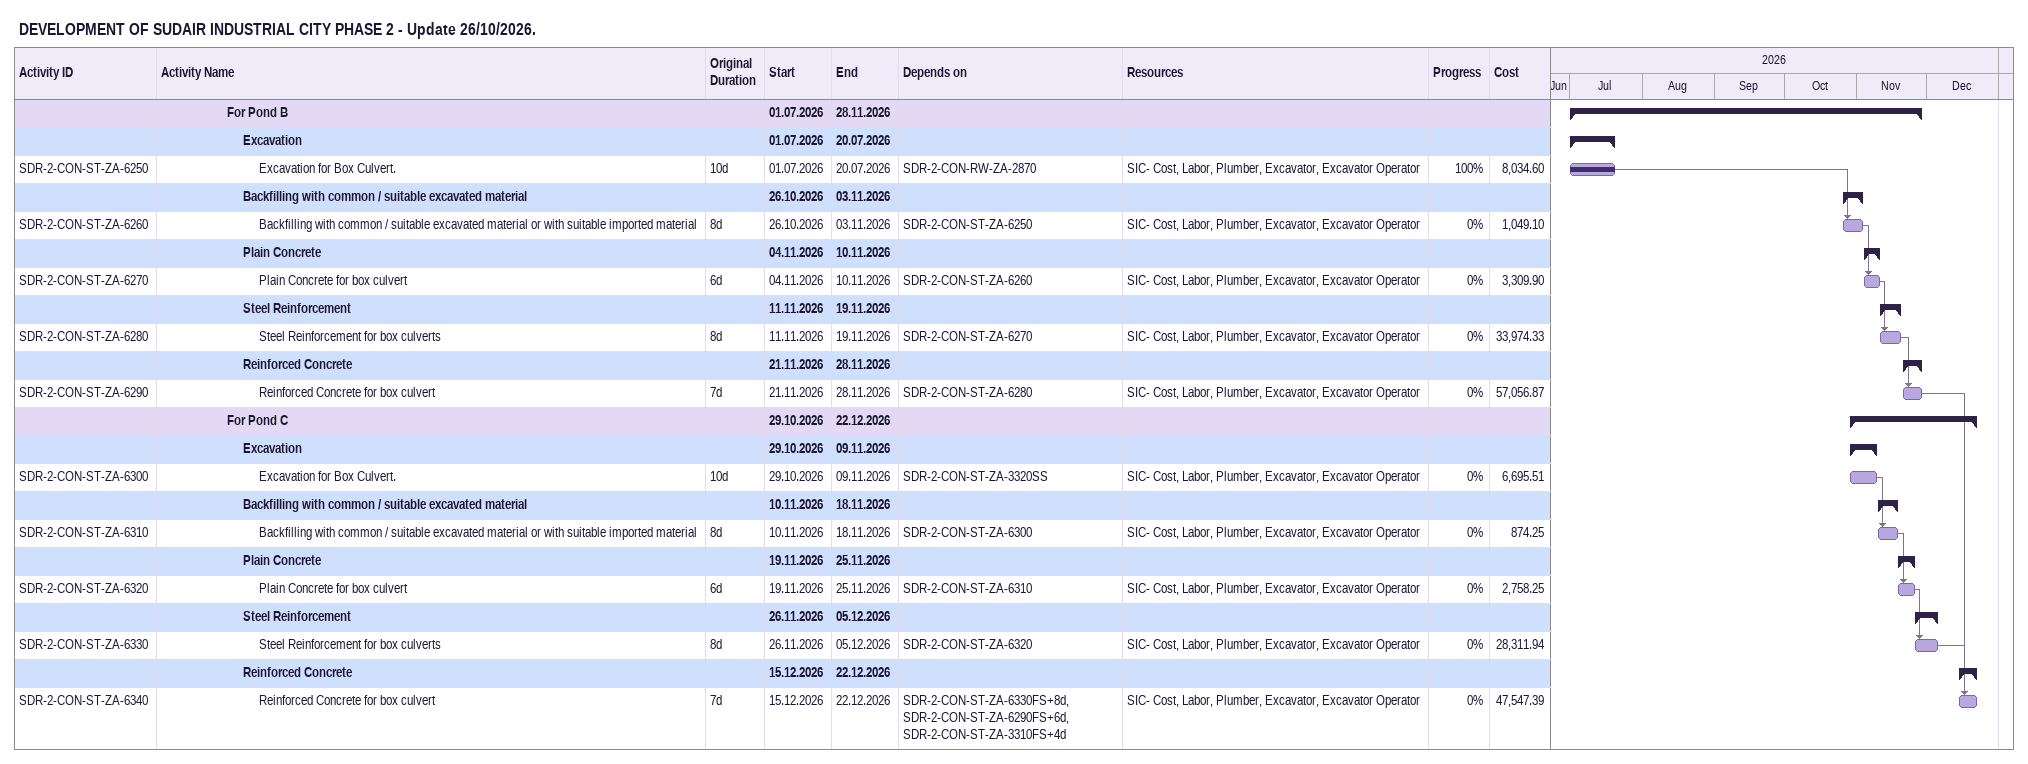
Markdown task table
DEVELOPMENT OF SUDAIR INDUSTRIAL CITY PHASE 2 - Update 26/10/2026.

| ID | Level | Task | Original duration | Start | Finish | Predecessors | Resources | % complete | Cost |
|---|---|---|---|---|---|---|---|---|---|
|  | 5 | **For Pond B** |  | 2026-07-01 | 2026-11-28 |  |  |  |  |
|  | 6 | **Excavation** |  | 2026-07-01 | 2026-07-20 |  |  |  |  |
| SDR-2-CON-ST-ZA-6250 | 7 | Excavation for Box Culvert. | 10d | 2026-07-01 | 2026-07-20 | SDR-2-CON-RW-ZA-2870 | SIC- Cost, Labor, Plumber, Excavator, Excavator Operator | 100 | 8034.60 |
|  | 6 | **Backfilling with common / suitable excavated material** |  | 2026-10-26 | 2026-11-03 |  |  |  |  |
| SDR-2-CON-ST-ZA-6260 | 7 | Backfilling with common / suitable excavated material or with suitable imported material | 8d | 2026-10-26 | 2026-11-03 | SDR-2-CON-ST-ZA-6250 | SIC- Cost, Labor, Plumber, Excavator, Excavator Operator | 0 | 1049.10 |
|  | 6 | **Plain Concrete** |  | 2026-11-04 | 2026-11-10 |  |  |  |  |
| SDR-2-CON-ST-ZA-6270 | 7 | Plain Concrete for box culvert | 6d | 2026-11-04 | 2026-11-10 | SDR-2-CON-ST-ZA-6260 | SIC- Cost, Labor, Plumber, Excavator, Excavator Operator | 0 | 3309.90 |
|  | 6 | **Steel Reinforcement** |  | 2026-11-11 | 2026-11-19 |  |  |  |  |
| SDR-2-CON-ST-ZA-6280 | 7 | Steel Reinforcement for box culverts | 8d | 2026-11-11 | 2026-11-19 | SDR-2-CON-ST-ZA-6270 | SIC- Cost, Labor, Plumber, Excavator, Excavator Operator | 0 | 33974.33 |
|  | 6 | **Reinforced Concrete** |  | 2026-11-21 | 2026-11-28 |  |  |  |  |
| SDR-2-CON-ST-ZA-6290 | 7 | Reinforced Concrete for box culvert | 7d | 2026-11-21 | 2026-11-28 | SDR-2-CON-ST-ZA-6280 | SIC- Cost, Labor, Plumber, Excavator, Excavator Operator | 0 | 57056.87 |
|  | 5 | **For Pond C** |  | 2026-10-29 | 2026-12-22 |  |  |  |  |
|  | 6 | **Excavation** |  | 2026-10-29 | 2026-11-09 |  |  |  |  |
| SDR-2-CON-ST-ZA-6300 | 7 | Excavation for Box Culvert. | 10d | 2026-10-29 | 2026-11-09 | SDR-2-CON-ST-ZA-3320SS | SIC- Cost, Labor, Plumber, Excavator, Excavator Operator | 0 | 6695.51 |
|  | 6 | **Backfilling with common / suitable excavated material** |  | 2026-11-10 | 2026-11-18 |  |  |  |  |
| SDR-2-CON-ST-ZA-6310 | 7 | Backfilling with common / suitable excavated material or with suitable imported material | 8d | 2026-11-10 | 2026-11-18 | SDR-2-CON-ST-ZA-6300 | SIC- Cost, Labor, Plumber, Excavator, Excavator Operator | 0 | 874.25 |
|  | 6 | **Plain Concrete** |  | 2026-11-19 | 2026-11-25 |  |  |  |  |
| SDR-2-CON-ST-ZA-6320 | 7 | Plain Concrete for box culvert | 6d | 2026-11-19 | 2026-11-25 | SDR-2-CON-ST-ZA-6310 | SIC- Cost, Labor, Plumber, Excavator, Excavator Operator | 0 | 2758.25 |
|  | 6 | **Steel Reinforcement** |  | 2026-11-26 | 2026-12-05 |  |  |  |  |
| SDR-2-CON-ST-ZA-6330 | 7 | Steel Reinforcement for box culverts | 8d | 2026-11-26 | 2026-12-05 | SDR-2-CON-ST-ZA-6320 | SIC- Cost, Labor, Plumber, Excavator, Excavator Operator | 0 | 28311.94 |
|  | 6 | **Reinforced Concrete** |  | 2026-12-15 | 2026-12-22 |  |  |  |  |
| SDR-2-CON-ST-ZA-6340 | 7 | Reinforced Concrete for box culvert | 7d | 2026-12-15 | 2026-12-22 | SDR-2-CON-ST-ZA-6330FS+8d, SDR-2-CON-ST-ZA-6290FS+6d, SDR-2-CON-ST-ZA-3310FS+4d | SIC- Cost, Labor, Plumber, Excavator, Excavator Operator | 0 | 47547.39 |
